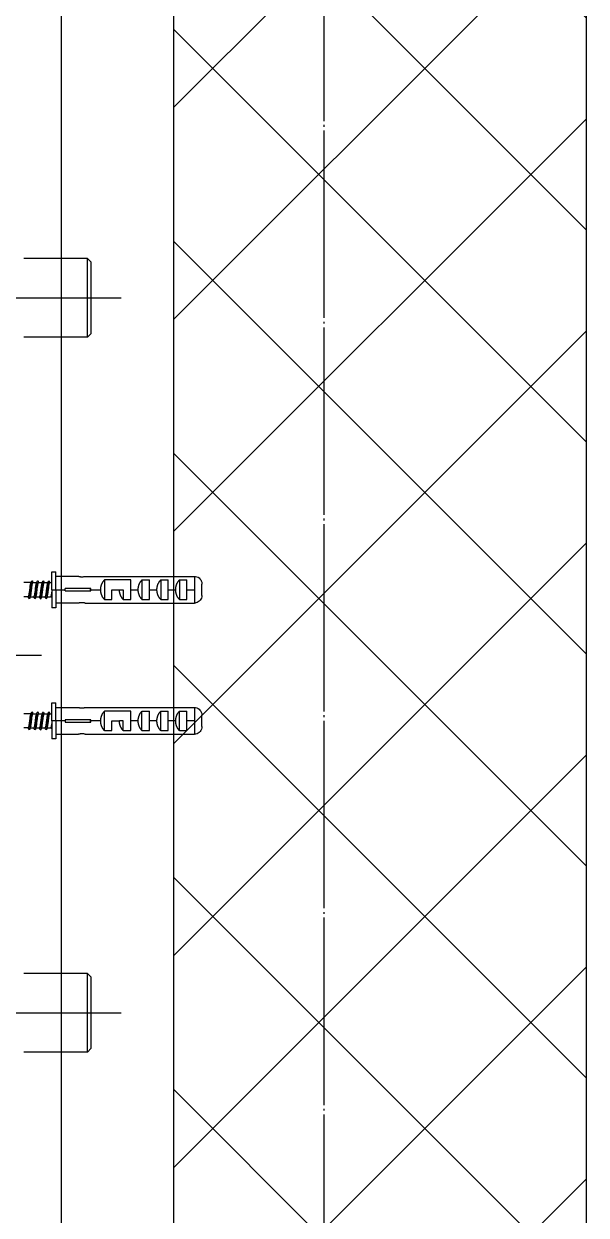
# Model space of a CAD drawing. Header units: millimetres. Extents: x 18456 to 179493, y -203649 to 469211.
# Drawn here: x 120659.6 to 120809.6, y 124964.6 to 125282.4 of the extents above; entities that cross this region are included whole.
import ezdxf

# ---------------------------------------------------------------- set-up
doc = ezdxf.new("R2010")
doc.units = ezdxf.units.MM
doc.linetypes.add('X-평면도(기본형)$0$CEN', pattern=[52.5, 50, -1, 0.5, -1])
for name, color, linetype, true_color in [('X-평면도(기본형)$0$40HAT', 9, 'Continuous', 0x808080), ('X-평면도(기본형)$0$CEN', 1, 'X-평면도(기본형)$0$CEN', 0xff0000), ('X-평면도(기본형)$0$FIN', 9, 'Continuous', 0x808080), ('X-평면도(기본형)$0$FUR', 6, 'Continuous', 0xff00ff), ('X-평면도(기본형)$0$W2', 3, 'Continuous', 0x00ff00)]:
    doc.layers.add(name, color=color, linetype=linetype, true_color=true_color)

# ---------------------------------------------------------------- blocks, each defined once
blk = doc.blocks.new('X-평면도(기본형)$0$A$C5C7666B6')
at = {"layer": 'X-평면도(기본형)$0$FUR', "color": 8, "true_color": 0x808080}
for p, q in [((-18, 230.21), (-17, 231.21)), ((-18, 211.21), (-18, 230.21)), ((-17, 231.21), (0, 231.21)), ((-17, 210.21), (-17, 231.21)), ((-18, 211.21), (-17, 210.21)), ((-17, 210.21), (0, 210.21)), ((-45.5, 146.42), (-45.5, 142.86)), ((-16.37, 146.42), (-45.5, 146.42)), ((-8.5, 146.46), (-14.51, 146.46)), ((-7.5, 147.66), (-8.5, 147.66)), ((-8.5, 142.86), (-8.5, 147.66)), ((-7.5, 142.86), (-7.5, 147.66)), ((-47.5, 141.34), (-47.5, 144.38)), ((-41.5, 145.45), (-43.5, 145.45)), ((-43.5, 142.86), (-43.5, 145.45)), ((-41.5, 145.45), (-41.5, 140.26)), ((-36.5, 145.45), (-38.5, 145.45)), ((-38.5, 142.86), (-38.5, 145.45)), ((-36.5, 145.45), (-36.5, 140.26)), ((-31.5, 145.45), (-33.5, 145.45)), ((-33.5, 142.86), (-33.5, 145.45)), ((-31.5, 145.45), (-31.5, 140.26)), ((-28.5, 145.45), (-21.5, 145.45)), ((-28.5, 142.86), (-28.5, 145.45)), ((-21.5, 145.45), (-21.5, 140.26)), ((-17.88, 143.16), (-11, 143.16)), ((-11, 142.56), (-11, 143.16)), ((-6.94, 144.74), (-7.5, 144.74)), ((-5.44, 144.74), (-6.36, 144.74)), ((-3.94, 144.74), (-4.88, 144.74)), ((-2.44, 144.74), (-3.38, 144.74)), ((-1.88, 144.74), (0, 144.74)), ((-45.5, 142.86), (-45.5, 139.29)), ((-43.5, 142.86), (-45.5, 142.86)), ((-43.5, 140.26), (-43.5, 142.86)), ((-41.5, 140.26), (-43.5, 140.26)), ((-38.5, 142.86), (-40.5, 142.86)), ((-38.5, 140.26), (-38.5, 142.86)), ((-36.5, 140.26), (-38.5, 140.26)), ((-33.5, 142.86), (-35.5, 142.86)), ((-33.5, 140.26), (-33.5, 142.86)), ((-31.5, 140.26), (-33.5, 140.26)), ((-28.5, 142.86), (-30.5, 142.86)), ((-28.5, 140.26), (-28.5, 142.86)), ((-26.5, 140.26), (-28.5, 140.26)), ((-25.5, 142.86), (-26.5, 142.86)), ((-26.5, 142.86), (-26.5, 140.26)), ((-23.5, 142.86), (-25.5, 142.86)), ((-23.5, 140.26), (-23.5, 142.86)), ((-21.5, 140.26), (-23.5, 140.26)), ((-17.81, 142.86), (-20.5, 142.86)), ((-11, 142.56), (-17.88, 142.56)), ((-8.5, 142.86), (-11, 142.86)), ((-7.5, 142.86), (-8.5, 142.86)), ((-8.5, 142.86), (-8.5, 138.06)), ((-7.5, 142.86), (-7.5, 138.06)), ((-7.24, 140.97), (-7.13, 140.97)), ((-6.22, 140.97), (-7.13, 140.97)), ((-4.72, 140.97), (-5.63, 140.97)), ((-3.22, 140.97), (-4.13, 140.97)), ((-1.69, 140.97), (-2.63, 140.97)), ((-1.13, 140.97), (0, 140.97)), ((-16.37, 139.29), (-45.5, 139.29)), ((-14.51, 139.26), (-8.5, 139.26)), ((-8.5, 138.06), (-7.5, 138.06)), ((-45.5, 111.42), (-45.5, 107.86)), ((-16.37, 111.42), (-45.5, 111.42)), ((-8.5, 111.46), (-14.51, 111.46)), ((-7.5, 112.66), (-8.5, 112.66)), ((-8.5, 107.86), (-8.5, 112.66)), ((-7.5, 107.86), (-7.5, 112.66)), ((-47.5, 106.34), (-47.5, 109.38)), ((-41.5, 110.45), (-43.5, 110.45)), ((-43.5, 107.86), (-43.5, 110.45)), ((-41.5, 105.26), (-41.5, 110.45)), ((-36.5, 110.45), (-38.5, 110.45)), ((-38.5, 107.86), (-38.5, 110.45)), ((-36.5, 105.26), (-36.5, 110.45)), ((-31.5, 110.45), (-33.5, 110.45)), ((-33.5, 107.86), (-33.5, 110.45)), ((-31.5, 105.26), (-31.5, 110.45)), ((-28.5, 110.45), (-21.5, 110.45)), ((-28.5, 107.86), (-28.5, 110.45)), ((-21.5, 105.26), (-21.5, 110.45)), ((-17.88, 108.16), (-11, 108.16)), ((-11, 108.16), (-11, 107.56)), ((-6.94, 109.74), (-7.5, 109.74)), ((-5.44, 109.74), (-6.36, 109.74)), ((-3.94, 109.74), (-4.88, 109.74)), ((-2.44, 109.74), (-3.38, 109.74)), ((-1.88, 109.74), (0, 109.74)), ((-45.5, 107.86), (-45.5, 104.29)), ((-45.5, 107.86), (-43.5, 107.86)), ((-43.5, 105.26), (-43.5, 107.86)), ((-41.5, 105.26), (-43.5, 105.26)), ((-40.5, 107.86), (-38.5, 107.86)), ((-38.5, 105.26), (-38.5, 107.86)), ((-36.5, 105.26), (-38.5, 105.26)), ((-35.5, 107.86), (-33.5, 107.86)), ((-33.5, 105.26), (-33.5, 107.86)), ((-31.5, 105.26), (-33.5, 105.26)), ((-30.5, 107.86), (-28.5, 107.86)), ((-28.5, 105.26), (-28.5, 107.86)), ((-26.5, 105.26), (-28.5, 105.26)), ((-26.5, 105.26), (-26.5, 107.86)), ((-26.5, 107.86), (-25.5, 107.86)), ((-23.5, 107.86), (-25.5, 107.86)), ((-23.5, 105.26), (-23.5, 107.86)), ((-21.5, 105.26), (-23.5, 105.26)), ((-20.5, 107.86), (-17.81, 107.86)), ((-11, 107.56), (-17.88, 107.56)), ((-11, 107.86), (-8.5, 107.86)), ((-8.5, 107.86), (-7.5, 107.86)), ((-8.5, 107.86), (-8.5, 103.06)), ((-7.5, 107.86), (-7.5, 103.06)), ((-7.24, 105.97), (-7.13, 105.97)), ((-6.22, 105.97), (-7.13, 105.97)), ((-4.72, 105.97), (-5.63, 105.97)), ((-3.22, 105.97), (-4.13, 105.97)), ((-1.69, 105.97), (-2.63, 105.97)), ((-1.13, 105.97), (0, 105.97)), ((-16.37, 104.29), (-45.5, 104.29)), ((-14.51, 104.26), (-8.5, 104.26)), ((-8.5, 103.06), (-7.5, 103.06)), ((-18, 39.5), (-17, 40.5)), ((-18, 20.5), (-18, 39.5)), ((-17, 40.5), (0, 40.5)), ((-17, 19.5), (-17, 40.5)), ((-18, 20.5), (-17, 19.5)), ((-17, 19.5), (0, 19.5))]:
    blk.add_line(p, q, dxfattribs=at)
at = {"layer": 'X-평면도(기본형)$0$FUR', "color": 1, "true_color": 0xff0000}
for p, q in [((50.15, 220.71), (-26, 220.71)), ((600.32, 125.36), (-4.7, 125.36)), ((53.14, 30), (-26, 30))]:
    blk.add_line(p, q, dxfattribs=at)
at = {"layer": 'X-평면도(기본형)$0$FUR', "color": 8, "true_color": 0x808080}
for points, knots in [([(-45.5, 146.42), (-45.72, 146.42), (-45.95, 146.38), (-46.37, 146.24), (-46.57, 146.12), (-46.91, 145.85), (-47.06, 145.68), (-47.3, 145.3), (-47.39, 145.09), (-47.48, 144.71), (-47.5, 144.54), (-47.5, 144.38)], [0, 0, 0, 0, 0.210475, 0.210475, 0.420919, 0.420919, 0.631855, 0.631855, 0.844512, 0.844512, 1, 1, 1, 1]), ([(-14.5, 146.46), (-14.5, 146.46), (-14.5, 146.46), (-14.51, 146.45), (-14.53, 146.45), (-14.62, 146.42), (-14.67, 146.41), (-14.82, 146.38), (-14.91, 146.36), (-15.1, 146.34), (-15.21, 146.32), (-15.43, 146.31), (-15.55, 146.31), (-15.76, 146.32), (-15.87, 146.33), (-16.06, 146.36), (-16.15, 146.37), (-16.28, 146.4), (-16.33, 146.41), (-16.37, 146.42)], [0, 0, 0, 0, 0.025111, 0.025111, 0.149041, 0.149041, 0.273737, 0.273737, 0.402646, 0.402646, 0.533133, 0.533133, 0.659652, 0.659652, 0.782891, 0.782891, 0.908576, 0.908576, 1, 1, 1, 1]), ([(-6.5, 142.42), (-6.53, 142.62), (-6.56, 142.84), (-6.61, 143.27), (-6.64, 143.48), (-6.69, 143.86), (-6.72, 144.04), (-6.78, 144.34), (-6.8, 144.47), (-6.86, 144.65), (-6.88, 144.71), (-6.92, 144.74), (-6.93, 144.74), (-6.94, 144.74)], [0, 0, 0, 0, 0.188476, 0.188476, 0.376983, 0.376983, 0.565472, 0.565472, 0.753985, 0.753985, 0.942472, 0.942472, 1, 1, 1, 1]), ([(-6.3, 142.3), (-6.34, 142.64), (-6.42, 143.53), (-6.56, 144.79), (-6.71, 145.42), (-6.83, 145.13), (-6.89, 144.76), (-6.9, 144.69)], [0, 0, 0, 0, 0.17613, 0.432766, 0.689401, 0.946037, 1, 1, 1, 1]), ([(-6.38, 144.74), (-6.36, 144.74), (-6.33, 144.71), (-6.28, 144.56), (-6.25, 144.46), (-6.19, 144.19), (-6.17, 144.02), (-6.11, 143.66), (-6.09, 143.46), (-6.03, 143.04), (-6.01, 142.82), (-5.97, 142.55), (-5.96, 142.48), (-5.95, 142.42)], [0, 0, 0, 0, 0.188465, 0.188465, 0.376939, 0.376939, 0.565465, 0.565465, 0.75393, 0.75393, 0.942462, 0.942462, 1, 1, 1, 1]), ([(-4.77, 141.08), (-4.79, 141.15), (-4.82, 141.25), (-4.88, 141.52), (-4.9, 141.69), (-4.96, 142.05), (-4.98, 142.25), (-5.04, 142.67), (-5.06, 142.89), (-5.12, 143.31), (-5.15, 143.52), (-5.2, 143.9), (-5.23, 144.08), (-5.28, 144.37), (-5.31, 144.49), (-5.36, 144.67), (-5.39, 144.72), (-5.42, 144.74), (-5.43, 144.74), (-5.44, 144.74)], [0, 0, 0, 0, 0.120744, 0.120744, 0.242263, 0.242263, 0.363765, 0.363765, 0.485287, 0.485287, 0.606786, 0.606786, 0.728309, 0.728309, 0.849807, 0.849807, 0.971328, 0.971328, 1, 1, 1, 1]), ([(-4.42, 140.53), (-4.45, 140.46), (-4.53, 140.4), (-4.66, 140.96), (-4.81, 142.39), (-4.97, 144), (-5.12, 145.15), (-5.26, 145.37), (-5.36, 144.96), (-5.4, 144.7)], [0, 0, 0, 0, 0.084858, 0.242521, 0.400184, 0.557846, 0.715509, 0.873171, 1, 1, 1, 1]), ([(-4.84, 144.71), (-4.83, 144.69), (-4.82, 144.67), (-4.78, 144.56), (-4.75, 144.46), (-4.7, 144.19), (-4.67, 144.02), (-4.61, 143.66), (-4.59, 143.46), (-4.53, 143.04), (-4.51, 142.82), (-4.45, 142.4), (-4.42, 142.19), (-4.37, 141.81), (-4.34, 141.64), (-4.29, 141.34), (-4.26, 141.22), (-4.21, 141.04), (-4.18, 140.99), (-4.15, 140.97), (-4.14, 140.97), (-4.13, 140.97)], [0, 0, 0, 0, 0.053038, 0.053038, 0.168012, 0.168012, 0.282979, 0.282979, 0.397961, 0.397961, 0.512923, 0.512923, 0.627913, 0.627913, 0.742871, 0.742871, 0.857865, 0.857865, 0.97282, 0.97282, 1, 1, 1, 1]), ([(-3.27, 141.08), (-3.29, 141.15), (-3.32, 141.25), (-3.37, 141.52), (-3.4, 141.69), (-3.46, 142.05), (-3.48, 142.25), (-3.54, 142.67), (-3.56, 142.89), (-3.62, 143.31), (-3.65, 143.52), (-3.7, 143.9), (-3.73, 144.08), (-3.78, 144.37), (-3.81, 144.49), (-3.86, 144.67), (-3.89, 144.72), (-3.92, 144.74), (-3.93, 144.74), (-3.94, 144.74)], [0, 0, 0, 0, 0.120213, 0.120213, 0.241801, 0.241801, 0.363371, 0.363371, 0.484956, 0.484956, 0.606529, 0.606529, 0.728111, 0.728111, 0.849689, 0.849689, 0.971267, 0.971267, 1, 1, 1, 1]), ([(-2.92, 140.53), (-2.94, 140.49), (-3, 140.39), (-3.12, 140.72), (-3.28, 142.01), (-3.43, 143.64), (-3.58, 144.95), (-3.74, 145.43), (-3.84, 145.06), (-3.89, 144.74)], [0, 0, 0, 0, 0.048435, 0.207029, 0.365624, 0.524218, 0.682812, 0.841406, 1, 1, 1, 1]), ([(-3.34, 144.71), (-3.33, 144.69), (-3.32, 144.67), (-3.28, 144.56), (-3.25, 144.46), (-3.2, 144.19), (-3.17, 144.02), (-3.11, 143.66), (-3.09, 143.46), (-3.03, 143.04), (-3.01, 142.82), (-2.95, 142.4), (-2.92, 142.19), (-2.87, 141.81), (-2.84, 141.64), (-2.79, 141.34), (-2.76, 141.22), (-2.71, 141.04), (-2.68, 140.99), (-2.65, 140.97), (-2.64, 140.97), (-2.63, 140.97)], [0, 0, 0, 0, 0.052746, 0.052746, 0.167734, 0.167734, 0.282758, 0.282758, 0.397747, 0.397747, 0.512765, 0.512765, 0.627759, 0.627759, 0.742772, 0.742772, 0.857771, 0.857771, 0.972778, 0.972778, 1, 1, 1, 1]), ([(-1.69, 140.97), (-1.71, 140.97), (-1.74, 141), (-1.79, 141.15), (-1.82, 141.25), (-1.87, 141.52), (-1.9, 141.69), (-1.96, 142.05), (-1.98, 142.25), (-2.04, 142.67), (-2.06, 142.89), (-2.12, 143.31), (-2.15, 143.52), (-2.2, 143.9), (-2.23, 144.08), (-2.28, 144.37), (-2.31, 144.49), (-2.36, 144.67), (-2.39, 144.72), (-2.42, 144.74), (-2.43, 144.74), (-2.44, 144.74)], [0, 0, 0, 0, 0.108259, 0.108259, 0.216535, 0.216535, 0.324802, 0.324802, 0.433082, 0.433082, 0.541347, 0.541347, 0.649629, 0.649629, 0.757892, 0.757892, 0.866175, 0.866175, 0.974436, 0.974436, 1, 1, 1, 1]), ([(-1.48, 140.46), (-1.52, 140.46), (-1.6, 140.65), (-1.74, 141.65), (-1.89, 143.26), (-2.05, 144.7), (-2.2, 145.41), (-2.31, 145.18), (-2.37, 144.84), (-2.38, 144.78)], [0, 0, 0, 0, 0.116681, 0.286695, 0.456709, 0.626723, 0.796737, 0.966751, 1, 1, 1, 1]), ([(-1.84, 144.71), (-1.83, 144.69), (-1.82, 144.67), (-1.78, 144.56), (-1.75, 144.46), (-1.69, 144.19), (-1.67, 144.02), (-1.61, 143.66), (-1.59, 143.46), (-1.53, 143.04), (-1.51, 142.82), (-1.45, 142.4), (-1.42, 142.19), (-1.37, 141.81), (-1.34, 141.63), (-1.29, 141.34), (-1.26, 141.22), (-1.21, 141.04), (-1.18, 140.99), (-1.15, 140.97), (-1.14, 140.97), (-1.13, 140.97)], [0, 0, 0, 0, 0.05122, 0.05122, 0.16641, 0.16641, 0.281616, 0.281616, 0.396801, 0.396801, 0.512015, 0.512015, 0.627197, 0.627197, 0.742414, 0.742414, 0.857591, 0.857591, 0.972809, 0.972809, 1, 1, 1, 1]), ([(-47.5, 141.34), (-47.5, 141.1), (-47.46, 140.86), (-47.31, 140.42), (-47.19, 140.21), (-46.9, 139.85), (-46.72, 139.7), (-46.34, 139.46), (-46.12, 139.38), (-45.77, 139.3), (-45.64, 139.29), (-45.5, 139.29)], [0, 0, 0, 0, 0.222179, 0.222179, 0.444896, 0.444896, 0.660359, 0.660359, 0.872339, 0.872339, 1, 1, 1, 1]), ([(-7.51, 142.86), (-7.5, 142.77), (-7.49, 142.69), (-7.45, 142.4), (-7.42, 142.19), (-7.37, 141.81), (-7.34, 141.64), (-7.29, 141.34), (-7.26, 141.22), (-7.21, 141.04), (-7.18, 140.99), (-7.15, 140.97), (-7.14, 140.97), (-7.13, 140.97)], [0, 0, 0, 0, 0.083074, 0.083074, 0.299494, 0.299494, 0.51592, 0.51592, 0.732355, 0.732355, 0.948771, 0.948771, 1, 1, 1, 1]), ([(-7.27, 141.3), (-7.29, 141.17), (-7.32, 140.98), (-7.35, 140.83), (-7.35, 140.79)], [0, 0, 0, 0, 0.663259, 1, 1, 1, 1]), ([(-6.19, 140.97), (-6.21, 140.97), (-6.24, 141), (-6.29, 141.15), (-6.32, 141.25), (-6.37, 141.52), (-6.4, 141.69), (-6.45, 142.04), (-6.48, 142.22), (-6.5, 142.42)], [0, 0, 0, 0, 0.254545, 0.254545, 0.509066, 0.509066, 0.763547, 0.763547, 1, 1, 1, 1]), ([(-5.93, 140.51), (-5.97, 140.43), (-6.06, 140.45), (-6.18, 141.15), (-6.26, 141.96), (-6.3, 142.3)], [0, 0, 0, 0, 0.297374, 0.71404, 1, 1, 1, 1]), ([(-5.95, 142.42), (-5.93, 142.21), (-5.9, 142.01), (-5.84, 141.65), (-5.82, 141.49), (-5.76, 141.23), (-5.74, 141.13), (-5.68, 141), (-5.66, 140.97), (-5.63, 140.97)], [0, 0, 0, 0, 0.254461, 0.254461, 0.508979, 0.508979, 0.763453, 0.763453, 1, 1, 1, 1]), ([(-16.37, 139.29), (-16.31, 139.3), (-16.24, 139.32), (-16.06, 139.35), (-15.96, 139.37), (-15.75, 139.39), (-15.64, 139.4), (-15.42, 139.4), (-15.31, 139.39), (-15.1, 139.38), (-15, 139.36), (-14.83, 139.33), (-14.75, 139.32), (-14.62, 139.29), (-14.57, 139.27), (-14.51, 139.26), (-14.5, 139.26), (-14.5, 139.26)], [0, 0, 0, 0, 0.130372, 0.130372, 0.260778, 0.260778, 0.390104, 0.390104, 0.5147, 0.5147, 0.638474, 0.638474, 0.766412, 0.766412, 0.897176, 0.897176, 1, 1, 1, 1]), ([(-45.5, 111.42), (-45.72, 111.42), (-45.95, 111.38), (-46.37, 111.24), (-46.57, 111.12), (-46.91, 110.85), (-47.06, 110.68), (-47.3, 110.3), (-47.39, 110.09), (-47.48, 109.71), (-47.5, 109.54), (-47.5, 109.38)], [0, 0, 0, 0, 0.210475, 0.210475, 0.420919, 0.420919, 0.631855, 0.631855, 0.844512, 0.844512, 1, 1, 1, 1]), ([(-14.5, 111.46), (-14.5, 111.46), (-14.5, 111.46), (-14.51, 111.45), (-14.53, 111.45), (-14.62, 111.42), (-14.67, 111.41), (-14.82, 111.38), (-14.91, 111.36), (-15.1, 111.34), (-15.21, 111.32), (-15.43, 111.31), (-15.55, 111.31), (-15.76, 111.32), (-15.87, 111.33), (-16.06, 111.36), (-16.15, 111.37), (-16.28, 111.4), (-16.33, 111.41), (-16.37, 111.42)], [0, 0, 0, 0, 0.025111, 0.025111, 0.149041, 0.149041, 0.273737, 0.273737, 0.402646, 0.402646, 0.533133, 0.533133, 0.659652, 0.659652, 0.782891, 0.782891, 0.908576, 0.908576, 1, 1, 1, 1]), ([(-6.5, 107.42), (-6.53, 107.62), (-6.56, 107.84), (-6.61, 108.27), (-6.64, 108.48), (-6.69, 108.86), (-6.72, 109.04), (-6.78, 109.34), (-6.8, 109.47), (-6.86, 109.65), (-6.88, 109.71), (-6.92, 109.74), (-6.93, 109.74), (-6.94, 109.74)], [0, 0, 0, 0, 0.188476, 0.188476, 0.376983, 0.376983, 0.565472, 0.565472, 0.753985, 0.753985, 0.942472, 0.942472, 1, 1, 1, 1]), ([(-6.3, 107.3), (-6.34, 107.64), (-6.42, 108.53), (-6.56, 109.79), (-6.71, 110.42), (-6.83, 110.13), (-6.89, 109.76), (-6.9, 109.69)], [0, 0, 0, 0, 0.17613, 0.432766, 0.689401, 0.946037, 1, 1, 1, 1]), ([(-6.38, 109.74), (-6.36, 109.74), (-6.33, 109.71), (-6.28, 109.56), (-6.25, 109.46), (-6.19, 109.19), (-6.17, 109.02), (-6.11, 108.66), (-6.09, 108.46), (-6.03, 108.04), (-6.01, 107.82), (-5.97, 107.55), (-5.96, 107.48), (-5.95, 107.42)], [0, 0, 0, 0, 0.188465, 0.188465, 0.376939, 0.376939, 0.565465, 0.565465, 0.75393, 0.75393, 0.942462, 0.942462, 1, 1, 1, 1]), ([(-4.77, 106.08), (-4.79, 106.15), (-4.82, 106.25), (-4.88, 106.52), (-4.9, 106.69), (-4.96, 107.05), (-4.98, 107.25), (-5.04, 107.67), (-5.06, 107.89), (-5.12, 108.31), (-5.15, 108.52), (-5.2, 108.9), (-5.23, 109.08), (-5.28, 109.37), (-5.31, 109.49), (-5.36, 109.67), (-5.39, 109.72), (-5.42, 109.74), (-5.43, 109.74), (-5.44, 109.74)], [0, 0, 0, 0, 0.120744, 0.120744, 0.242263, 0.242263, 0.363765, 0.363765, 0.485287, 0.485287, 0.606786, 0.606786, 0.728309, 0.728309, 0.849807, 0.849807, 0.971328, 0.971328, 1, 1, 1, 1]), ([(-4.42, 105.53), (-4.45, 105.46), (-4.53, 105.4), (-4.66, 105.96), (-4.81, 107.39), (-4.97, 109), (-5.12, 110.15), (-5.26, 110.37), (-5.36, 109.96), (-5.4, 109.7)], [0, 0, 0, 0, 0.084858, 0.242521, 0.400184, 0.557846, 0.715509, 0.873171, 1, 1, 1, 1]), ([(-4.84, 109.71), (-4.83, 109.69), (-4.82, 109.67), (-4.78, 109.56), (-4.75, 109.46), (-4.7, 109.19), (-4.67, 109.02), (-4.61, 108.66), (-4.59, 108.46), (-4.53, 108.04), (-4.51, 107.82), (-4.45, 107.4), (-4.42, 107.19), (-4.37, 106.81), (-4.34, 106.64), (-4.29, 106.34), (-4.26, 106.22), (-4.21, 106.04), (-4.18, 105.99), (-4.15, 105.97), (-4.14, 105.97), (-4.13, 105.97)], [0, 0, 0, 0, 0.053038, 0.053038, 0.168012, 0.168012, 0.282979, 0.282979, 0.397961, 0.397961, 0.512923, 0.512923, 0.627913, 0.627913, 0.742871, 0.742871, 0.857865, 0.857865, 0.97282, 0.97282, 1, 1, 1, 1]), ([(-3.27, 106.08), (-3.29, 106.15), (-3.32, 106.25), (-3.37, 106.52), (-3.4, 106.69), (-3.46, 107.05), (-3.48, 107.25), (-3.54, 107.67), (-3.56, 107.89), (-3.62, 108.31), (-3.65, 108.52), (-3.7, 108.9), (-3.73, 109.08), (-3.78, 109.37), (-3.81, 109.49), (-3.86, 109.67), (-3.89, 109.72), (-3.92, 109.74), (-3.93, 109.74), (-3.94, 109.74)], [0, 0, 0, 0, 0.120213, 0.120213, 0.241801, 0.241801, 0.363371, 0.363371, 0.484956, 0.484956, 0.606529, 0.606529, 0.728111, 0.728111, 0.849689, 0.849689, 0.971267, 0.971267, 1, 1, 1, 1]), ([(-2.92, 105.53), (-2.94, 105.49), (-3, 105.39), (-3.12, 105.72), (-3.28, 107.01), (-3.43, 108.64), (-3.58, 109.95), (-3.74, 110.43), (-3.84, 110.06), (-3.89, 109.74)], [0, 0, 0, 0, 0.048435, 0.207029, 0.365624, 0.524218, 0.682812, 0.841406, 1, 1, 1, 1]), ([(-3.34, 109.71), (-3.33, 109.69), (-3.32, 109.67), (-3.28, 109.56), (-3.25, 109.46), (-3.2, 109.19), (-3.17, 109.02), (-3.11, 108.66), (-3.09, 108.46), (-3.03, 108.04), (-3.01, 107.82), (-2.95, 107.4), (-2.92, 107.19), (-2.87, 106.81), (-2.84, 106.64), (-2.79, 106.34), (-2.76, 106.22), (-2.71, 106.04), (-2.68, 105.99), (-2.65, 105.97), (-2.64, 105.97), (-2.63, 105.97)], [0, 0, 0, 0, 0.052746, 0.052746, 0.167734, 0.167734, 0.282758, 0.282758, 0.397747, 0.397747, 0.512765, 0.512765, 0.627759, 0.627759, 0.742772, 0.742772, 0.857771, 0.857771, 0.972778, 0.972778, 1, 1, 1, 1]), ([(-1.69, 105.97), (-1.71, 105.97), (-1.74, 106), (-1.79, 106.15), (-1.82, 106.25), (-1.87, 106.52), (-1.9, 106.69), (-1.96, 107.05), (-1.98, 107.25), (-2.04, 107.67), (-2.06, 107.89), (-2.12, 108.31), (-2.15, 108.52), (-2.2, 108.9), (-2.23, 109.08), (-2.28, 109.37), (-2.31, 109.49), (-2.36, 109.67), (-2.39, 109.72), (-2.42, 109.74), (-2.43, 109.74), (-2.44, 109.74)], [0, 0, 0, 0, 0.108259, 0.108259, 0.216535, 0.216535, 0.324802, 0.324802, 0.433082, 0.433082, 0.541347, 0.541347, 0.649629, 0.649629, 0.757892, 0.757892, 0.866175, 0.866175, 0.974436, 0.974436, 1, 1, 1, 1]), ([(-1.48, 105.46), (-1.52, 105.46), (-1.6, 105.65), (-1.74, 106.65), (-1.89, 108.26), (-2.05, 109.7), (-2.2, 110.41), (-2.31, 110.18), (-2.37, 109.84), (-2.38, 109.78)], [0, 0, 0, 0, 0.116681, 0.286695, 0.456709, 0.626723, 0.796737, 0.966751, 1, 1, 1, 1]), ([(-1.84, 109.71), (-1.83, 109.69), (-1.82, 109.67), (-1.78, 109.56), (-1.75, 109.46), (-1.69, 109.19), (-1.67, 109.02), (-1.61, 108.66), (-1.59, 108.46), (-1.53, 108.04), (-1.51, 107.82), (-1.45, 107.4), (-1.42, 107.19), (-1.37, 106.81), (-1.34, 106.63), (-1.29, 106.34), (-1.26, 106.22), (-1.21, 106.04), (-1.18, 105.99), (-1.15, 105.97), (-1.14, 105.97), (-1.13, 105.97)], [0, 0, 0, 0, 0.05122, 0.05122, 0.16641, 0.16641, 0.281616, 0.281616, 0.396801, 0.396801, 0.512015, 0.512015, 0.627197, 0.627197, 0.742414, 0.742414, 0.857591, 0.857591, 0.972809, 0.972809, 1, 1, 1, 1]), ([(-47.5, 106.34), (-47.5, 106.1), (-47.46, 105.86), (-47.31, 105.42), (-47.19, 105.21), (-46.9, 104.85), (-46.72, 104.7), (-46.34, 104.46), (-46.12, 104.38), (-45.77, 104.3), (-45.64, 104.29), (-45.5, 104.29)], [0, 0, 0, 0, 0.222179, 0.222179, 0.444896, 0.444896, 0.660359, 0.660359, 0.872339, 0.872339, 1, 1, 1, 1]), ([(-7.51, 107.86), (-7.5, 107.77), (-7.49, 107.69), (-7.45, 107.4), (-7.42, 107.19), (-7.37, 106.81), (-7.34, 106.64), (-7.29, 106.34), (-7.26, 106.22), (-7.21, 106.04), (-7.18, 105.99), (-7.15, 105.97), (-7.14, 105.97), (-7.13, 105.97)], [0, 0, 0, 0, 0.083074, 0.083074, 0.299494, 0.299494, 0.51592, 0.51592, 0.732355, 0.732355, 0.948771, 0.948771, 1, 1, 1, 1]), ([(-7.27, 106.3), (-7.29, 106.17), (-7.32, 105.98), (-7.35, 105.83), (-7.35, 105.79)], [0, 0, 0, 0, 0.663259, 1, 1, 1, 1]), ([(-6.19, 105.97), (-6.21, 105.97), (-6.24, 106), (-6.29, 106.15), (-6.32, 106.25), (-6.37, 106.52), (-6.4, 106.69), (-6.45, 107.04), (-6.48, 107.22), (-6.5, 107.42)], [0, 0, 0, 0, 0.254545, 0.254545, 0.509066, 0.509066, 0.763547, 0.763547, 1, 1, 1, 1]), ([(-5.93, 105.51), (-5.97, 105.43), (-6.06, 105.45), (-6.18, 106.15), (-6.26, 106.96), (-6.3, 107.3)], [0, 0, 0, 0, 0.297374, 0.71404, 1, 1, 1, 1]), ([(-5.95, 107.42), (-5.93, 107.21), (-5.9, 107.01), (-5.84, 106.65), (-5.82, 106.49), (-5.76, 106.23), (-5.74, 106.13), (-5.68, 106), (-5.66, 105.97), (-5.63, 105.97)], [0, 0, 0, 0, 0.254461, 0.254461, 0.508979, 0.508979, 0.763453, 0.763453, 1, 1, 1, 1]), ([(-16.37, 104.29), (-16.31, 104.3), (-16.24, 104.32), (-16.06, 104.35), (-15.96, 104.37), (-15.75, 104.39), (-15.64, 104.4), (-15.42, 104.4), (-15.31, 104.39), (-15.1, 104.38), (-15, 104.36), (-14.83, 104.33), (-14.75, 104.32), (-14.62, 104.29), (-14.57, 104.27), (-14.51, 104.26), (-14.5, 104.26), (-14.5, 104.26)], [0, 0, 0, 0, 0.130372, 0.130372, 0.260778, 0.260778, 0.390104, 0.390104, 0.5147, 0.5147, 0.638474, 0.638474, 0.766412, 0.766412, 0.897176, 0.897176, 1, 1, 1, 1])]:
    blk.add_open_spline(points, degree=3, knots=knots, dxfattribs=at)
for points, weights in [([(-40.5, 142.86), (-40.5, 144.38), (-41.5, 145.45)], [1, 0.850415408367, 0.853620629654]), ([(-35.5, 142.86), (-35.5, 144.38), (-36.5, 145.45)], [1, 0.850415408367, 0.853620629654]), ([(-30.5, 142.86), (-30.5, 144.38), (-31.5, 145.45)], [1, 0.850415408367, 0.853620629654]), ([(-20.5, 142.86), (-20.5, 144.38), (-21.5, 145.45)], [1, 0.850415408367, 0.853620629654]), ([(-41.5, 140.26), (-40.5, 141.33), (-40.5, 142.86)], [0.853620629654, 0.850415408367, 1]), ([(-36.5, 140.26), (-35.5, 141.33), (-35.5, 142.86)], [0.853620629654, 0.850415408368, 1]), ([(-31.5, 140.26), (-30.5, 141.33), (-30.5, 142.86)], [0.853620629654, 0.850415408367, 1]), ([(-26.5, 140.26), (-25.5, 141.33), (-25.5, 142.86)], [0.853620629654, 0.850415408367, 1]), ([(-21.5, 140.26), (-20.5, 141.33), (-20.5, 142.86)], [0.853620629654, 0.850415408368, 1]), ([(-40.5, 107.86), (-40.5, 109.38), (-41.5, 110.45)], [1, 0.850415408367, 0.853620629654]), ([(-35.5, 107.86), (-35.5, 109.38), (-36.5, 110.45)], [1, 0.850415408367, 0.853620629654]), ([(-30.5, 107.86), (-30.5, 109.38), (-31.5, 110.45)], [1, 0.850415408367, 0.853620629654]), ([(-20.5, 107.86), (-20.5, 109.38), (-21.5, 110.45)], [1, 0.850415408367, 0.853620629654]), ([(-41.5, 105.26), (-40.5, 106.33), (-40.5, 107.86)], [0.853620629654, 0.850415408367, 1]), ([(-36.5, 105.26), (-35.5, 106.33), (-35.5, 107.86)], [0.853620629654, 0.850415408368, 1]), ([(-31.5, 105.26), (-30.5, 106.33), (-30.5, 107.86)], [0.853620629654, 0.850415408369, 1]), ([(-26.5, 105.26), (-25.5, 106.33), (-25.5, 107.86)], [0.853620629654, 0.850415408367, 1]), ([(-21.5, 105.26), (-20.5, 106.33), (-20.5, 107.86)], [0.853620629654, 0.850415408367, 1])]:
    blk.add_rational_spline(points, weights, degree=2, dxfattribs=at)
for points, degree in [([(-17.81, 142.86), (-17.81, 142.9), (-17.82, 143), (-17.85, 143.1), (-17.88, 143.16)], 3), ([(-6.34, 144.71), (-6.52, 144.98), (-6.7, 145.24)], 2), ([(-4.84, 144.71), (-5.02, 144.97), (-5.2, 145.23)], 2), ([(-3.34, 144.71), (-3.52, 144.97), (-3.7, 145.23)], 2), ([(-1.84, 144.71), (-2.02, 144.97), (-2.2, 145.23)], 2), ([(-17.88, 142.56), (-17.85, 142.61), (-17.82, 142.71), (-17.81, 142.81), (-17.81, 142.86)], 3), ([(-6.5, 142.42), (-6.44, 142.38), (-6.37, 142.34), (-6.3, 142.3)], 3), ([(-6.3, 142.3), (-6.18, 142.34), (-6.07, 142.38), (-5.95, 142.42)], 3), ([(-6.26, 141.05), (-6.15, 140.78), (-6.04, 140.52)], 2), ([(-5.95, 140.48), (-5.78, 140.72), (-5.61, 140.97)], 2), ([(-4.77, 141.09), (-4.66, 140.82), (-4.55, 140.54)], 2), ([(-4.45, 140.48), (-4.28, 140.72), (-4.11, 140.97)], 2), ([(-3.27, 141.09), (-3.16, 140.82), (-3.05, 140.55)], 2), ([(-2.95, 140.48), (-2.78, 140.72), (-2.61, 140.97)], 2), ([(-1.87, 141.48), (-1.76, 141.28), (-1.65, 141.07)], 2), ([(-1.69, 140.97), (-1.62, 140.8), (-1.55, 140.63), (-1.48, 140.46)], 3), ([(-1.48, 140.46), (-1.37, 140.63), (-1.25, 140.8), (-1.13, 140.97)], 3), ([(-17.81, 107.86), (-17.81, 107.9), (-17.82, 108), (-17.85, 108.1), (-17.88, 108.16)], 3), ([(-6.34, 109.71), (-6.52, 109.98), (-6.7, 110.24)], 2), ([(-4.84, 109.71), (-5.02, 109.97), (-5.2, 110.23)], 2), ([(-3.34, 109.71), (-3.52, 109.97), (-3.7, 110.23)], 2), ([(-1.84, 109.71), (-2.02, 109.97), (-2.2, 110.23)], 2), ([(-17.88, 107.56), (-17.85, 107.61), (-17.82, 107.71), (-17.81, 107.81), (-17.81, 107.86)], 3), ([(-6.5, 107.42), (-6.44, 107.38), (-6.37, 107.34), (-6.3, 107.3)], 3), ([(-6.3, 107.3), (-6.18, 107.34), (-6.07, 107.38), (-5.95, 107.42)], 3), ([(-6.26, 106.05), (-6.15, 105.78), (-6.04, 105.52)], 2), ([(-5.95, 105.48), (-5.78, 105.72), (-5.61, 105.97)], 2), ([(-4.77, 106.09), (-4.66, 105.82), (-4.55, 105.54)], 2), ([(-4.45, 105.48), (-4.28, 105.72), (-4.11, 105.97)], 2), ([(-3.27, 106.09), (-3.16, 105.82), (-3.05, 105.55)], 2), ([(-2.95, 105.48), (-2.78, 105.72), (-2.61, 105.97)], 2), ([(-1.87, 106.48), (-1.76, 106.28), (-1.65, 106.07)], 2), ([(-1.69, 105.97), (-1.62, 105.8), (-1.55, 105.63), (-1.48, 105.46)], 3), ([(-1.48, 105.46), (-1.37, 105.63), (-1.25, 105.8), (-1.13, 105.97)], 3)]:
    blk.add_open_spline(points, degree=degree, dxfattribs=at)

msp = doc.modelspace()

# ---------------------------------------------------------------- hatches: boundary and pattern name
at = {"layer": 'X-평면도(기본형)$0$40HAT'}
h = msp.add_hatch(dxfattribs=at)
h.set_pattern_fill('H3', color=256, scale=40, style=0, pattern_type=2)
h.set_pattern_definition([(315, (-266331.984, -31820.326), (28.2842712, 28.2842712), []), (45, (-266331.984, -31820.326), (-28.2842712, 28.2842712), [])])
h.paths.add_polyline_path([(119369.63, 125583.95), (119369.63, 125673.95), (120699.63, 125673.95), (120699.63, 125723.95), (120809.63, 125723.95), (120809.63, 123493.95), (120129.63, 123493.95), (120129.63, 123613.95), (119469.63, 123613.95), (119469.63, 123703.95), (120699.63, 123703.95), (120699.63, 125583.95), (119369.63, 125583.95)], flags=0)

# ---------------------------------------------------------------- linework, layer by layer
at = {"layer": 'X-평면도(기본형)$0$CEN'}
msp.add_line((120739.63, 129138.95), (120739.63, 123383.95), dxfattribs=at)
at = {"layer": 'X-평면도(기본형)$0$FIN'}
msp.add_line((120669.63, 125553.95), (120669.63, 123733.95), dxfattribs=at)
at = {"layer": 'X-평면도(기본형)$0$W2'}
for p, q in [((120809.63, 125723.95), (120809.63, 123493.95)), ((120699.63, 123703.95), (120699.63, 125583.95))]:
    msp.add_line(p, q, dxfattribs=at)

# ---------------------------------------------------------------- block references
at = {"layer": 'X-평면도(기본형)$0$FUR', "xscale": -1}
msp.add_blockref('X-평면도(기본형)$0$A$C5C7666B6', (120659.63, 124988.59), dxfattribs=at)

doc.saveas('drawing.dxf')
